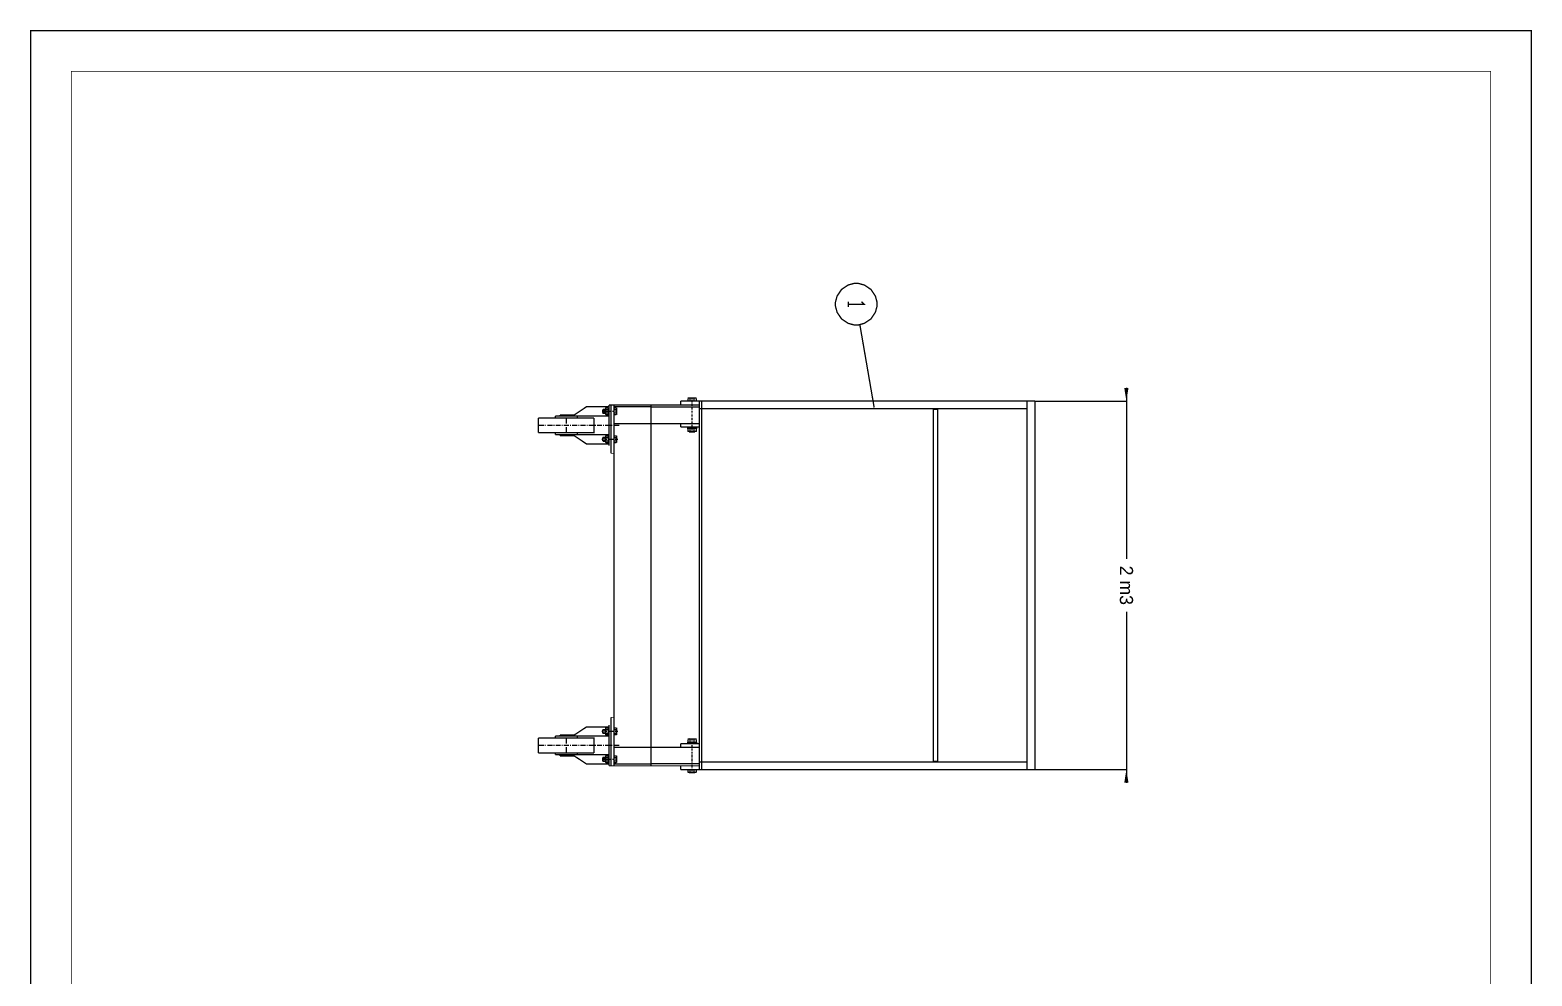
# Model space of a CAD drawing. Extents: x 0.2 to 11.6, y 0 to 16.4.
# Drawn here: x 0.18 to 11.56, y 9.24 to 16.4 of the extents above; entities that cross this region are included whole.
import ezdxf

# ---------------------------------------------------------------- set-up
doc = ezdxf.new("R2010")
doc.units = 0
doc.header["$MEASUREMENT"] = 0
doc.dimstyles.get("Standard").update_dxf_attribs({"dimtxt": 0.1, "dimasz": 0.1, "dimexe": 1.25, "dimexo": 0.625, "dimtad": 1, "dimtih": 1, "dimtxsty": 'Standard', "dimcen": 2.5, "dimazin": 3, "dimtfac": 1, "dimtmove": 0, "dimatfit": 3})

# ---------------------------------------------------------------- blocks, each defined once
blk = doc.blocks.new('_CLOSEDFILLED')
at = {"color": 0, "linetype": 'BYBLOCK'}
blk.add_solid([(-1, 0.16), (0, 0), (-1, -0.16)], dxfattribs=at)
blk = doc.blocks.new('*D4')
for p, q in [((8.484, 13.695), (8.484, 12.4)), ((7.792, 13.595), (8.484, 13.595)), ((8.484, 12), (8.484, 10.705)), ((7.732, 10.805), (8.484, 10.805))]:
    blk.add_line(p, q)
at = {"layer": 'Defpoints'}
for p in [(7.792, 13.595), (8.484, 13.595), (7.732, 10.805)]:
    blk.add_point(p, dxfattribs=at)
at = {"xscale": 0.1, "yscale": 0.1}
for p, rotation in [((8.484, 13.595), 270), ((8.484, 10.805), 90)]:
    blk.add_blockref('_CLOSEDFILLED', p, dxfattribs=dict(at, rotation=rotation))
at = {"insert": (8.484, 12.2), "char_height": 0.1, "attachment_point": 5, "rotation": 270}
blk.add_mtext('2 m3', dxfattribs=at)

msp = doc.modelspace()

# ---------------------------------------------------------------- linework, layer by layer
at = {"color": 0}
for points, const_width in [([(11.5517, 0.04834), (11.5517, 16.4), (0.183322, 16.4), (0.183322, 0.04834), (11.5517, 0.04834)], 0.01), ([(0.491644, 16.0917), (11.2433, 16.0917), (11.2433, 2.70665), (0.491644, 2.70665), (0.491644, 16.0917)], 0.005), ([(6.4375, 14.1717), (6.45285, 14.1717), (6.49881, 14.184), (6.54889, 14.2178), (6.58263, 14.2679), (6.595, 14.3139), (6.595, 14.3292), (6.595, 14.3444), (6.58263, 14.3904), (6.54889, 14.4406), (6.49881, 14.4743), (6.45285, 14.4867), (6.4375, 14.4867), (6.42219, 14.4867), (6.37625, 14.4743), (6.32617, 14.4406), (6.29243, 14.3904), (6.28, 14.3444), (6.28, 14.3292), (6.28, 14.3139), (6.29243, 14.2679), (6.32617, 14.2178), (6.37625, 14.184), (6.42219, 14.1717), (6.4375, 14.1717)], 0.01)]:
    msp.add_lwpolyline(points, close=True, dxfattribs=dict(at, const_width=const_width))
at = {"color": 6}
for points, const_width in [([(6.47667, 14.3483), (6.49669, 14.3283), (6.37831, 14.3283)], 0.01), ([(6.37831, 14.3483), (6.37831, 14.3083)], 0.01), ([(4.565, 13.5533), (4.39501, 13.5533), (4.28836, 13.4817)], 0.01), ([(4.565, 13.5667), (4.565, 13.2567)], 0.01), ([(4.565, 13.5667), (4.565, 13.2567)], 0.01), ([(4.60167, 13.5667), (4.565, 13.5667)], 0.01), ([(4.58003, 13.5667), (4.58003, 13.2)], 0.01), ([(4.60167, 13.5667), (4.60167, 13.2)], 0.01), ([(5.25, 13.595), (5.10835, 13.595)], 0.01), ([(5.25, 13.595), (5.25, 13.5667), (5.10835, 13.5667)], 0.01), ([(5.10835, 13.595), (5.10835, 13.5667)], 0.01), ([(7.79167, 13.595), (5.25, 13.595)], 0.01), ([(5.25, 10.805), (5.25, 13.595)], 0.01), ([(7.73167, 13.5384), (5.25, 13.5384)], 0.01), ([(5.26665, 10.805), (5.26665, 13.595)], 0.01), ([(6.05664, 13.595), (5.75999, 13.595)], 0.01), ([(7.73167, 10.805), (7.73167, 13.595)], 0.01), ([(7.79167, 10.805), (7.79167, 13.595)], 0.01), ([(4.45167, 13.4683), (4.03, 13.4683)], 0.01), ([(4.45167, 13.4683), (4.45167, 13.355), (4.03, 13.355)], 0.01), ([(4.03, 13.355), (4.03, 13.4683)], 0.01), ([(4.565, 13.4817), (4.15668, 13.4817)], 0.01), ([(4.15668, 13.4683), (4.15668, 13.4817)], 0.01), ([(4.19336, 13.4817), (4.19336, 13.49)], 0.01), ([(4.30165, 13.49), (4.19336, 13.49)], 0.01), ([(4.32497, 13.4683), (4.32497, 13.4817)], 0.01), ([(5.25, 13.425), (5.10835, 13.425)], 0.01), ([(5.10835, 13.425), (5.10835, 13.3983)], 0.01), ([(5.17665, 13.425), (5.17665, 13.43)], 0.01), ([(5.21001, 13.425), (5.21001, 13.43)], 0.01), ([(5.25, 13.425), (5.25, 13.3983)], 0.01), ([(7.02165, 10.8666), (7.02165, 13.5333)], 0.01), ([(7.05501, 13.5333), (7.02165, 13.5333)], 0.01), ([(7.05501, 10.8666), (7.05501, 13.5333)], 0.01), ([(4.15668, 13.355), (4.15668, 13.3417)], 0.01), ([(4.565, 13.3417), (4.15668, 13.3417)], 0.01), ([(4.19336, 13.3417), (4.19336, 13.3333)], 0.01), ([(4.30165, 13.3333), (4.19336, 13.3333)], 0.01), ([(4.565, 13.27), (4.39501, 13.27), (4.28836, 13.3417)], 0.01), ([(4.32497, 13.355), (4.32497, 13.3417)], 0.01), ([(5.25, 13.3983), (5.10835, 13.3983)], 0.01), ([(5.17665, 13.36), (5.17333, 13.36)], 0.01), ([(4.60167, 13.2), (4.58003, 13.2)], 0.005), ([(4.58003, 10.8333), (4.58003, 11.2)], 0.01), ([(4.60167, 11.2), (4.58003, 11.2)], 0.005), ([(4.60167, 10.8333), (4.60167, 11.2)], 0.01), ([(4.45167, 10.9316), (4.45167, 11.045), (4.03, 11.045)], 0.01), ([(4.03, 11.045), (4.03, 10.9316)], 0.01), ([(4.565, 11.0583), (4.15668, 11.0583)], 0.01), ([(4.15668, 11.045), (4.15668, 11.0583)], 0.01), ([(4.30165, 11.0667), (4.19336, 11.0667)], 0.01), ([(4.19336, 11.0583), (4.19336, 11.0667)], 0.01), ([(4.565, 11.1283), (4.39501, 11.1283), (4.28836, 11.0583)], 0.01), ([(4.32497, 11.045), (4.32497, 11.0583)], 0.01), ([(4.565, 10.8333), (4.565, 11.1433)], 0.01), ([(4.565, 10.8333), (4.565, 11.1433)], 0.01), ([(5.17665, 11.04), (5.17333, 11.04)], 0.01), ([(4.45167, 10.9316), (4.03, 10.9316)], 0.01), ([(4.15668, 10.9316), (4.15668, 10.9167)], 0.01), ([(4.32497, 10.9316), (4.32497, 10.9167)], 0.01), ([(5.25, 11.0017), (5.10835, 11.0017)], 0.01), ([(5.10835, 10.9733), (5.10835, 11.0017)], 0.01), ([(5.25, 10.9733), (5.10835, 10.9733)], 0.01), ([(5.17665, 10.9733), (5.17665, 10.97)], 0.01), ([(5.21001, 10.9733), (5.21001, 10.97)], 0.01), ([(5.25, 10.9733), (5.25, 11.0017)], 0.01), ([(4.565, 10.9167), (4.15668, 10.9167)], 0.01), ([(4.19336, 10.9167), (4.19336, 10.9083)], 0.01), ([(4.30165, 10.9083), (4.19336, 10.9083)], 0.01), ([(4.565, 10.8467), (4.39501, 10.8467), (4.28836, 10.9167)], 0.01), ([(4.60167, 10.8333), (4.565, 10.8333)], 0.01), ([(5.25, 10.805), (5.25, 10.8333), (5.10835, 10.8333)], 0.01), ([(5.10835, 10.805), (5.10835, 10.8333)], 0.01), ([(5.25, 10.805), (5.10835, 10.805)], 0.01), ([(7.73167, 10.8617), (5.25, 10.8617)], 0.01), ([(7.79167, 10.805), (5.25, 10.805)], 0.01), ([(7.05501, 10.8666), (7.02165, 10.8666)], 0.01)]:
    msp.add_lwpolyline(points, dxfattribs=dict(at, const_width=const_width))
at = {"color": 0, "const_width": 0.01}
for points in [[(6.465, 14.1733), (6.57335, 13.5467)], [(4.53668, 13.4983), (4.53668, 13.5367)], [(4.53907, 13.5443), (4.53831, 13.5433), (4.53831, 13.5317), (4.53907, 13.5307)], [(4.53836, 13.5433), (4.55664, 13.5433)], [(4.55931, 13.5307), (4.56011, 13.5317), (4.56011, 13.5433), (4.55931, 13.5443)], [(4.565, 13.4883), (4.56, 13.4883), (4.56, 13.5467)], [(4.56, 13.5467), (4.565, 13.5467)], [(4.56, 13.4983), (4.56, 13.5367)], [(4.88336, 13.5667), (4.60167, 13.5667), (4.60167, 10.8333), (4.88336, 10.8333), (4.88336, 13.5667), (4.88336, 13.425), (5.25, 13.425)], [(4.60167, 13.5667), (4.88336, 13.5667), (4.88336, 13.425)], [(4.88336, 13.5533), (4.60167, 13.5533)], [(4.60167, 13.5433), (4.62001, 13.5433)], [(4.62099, 13.5307), (4.62181, 13.5317), (4.62181, 13.5433), (4.62099, 13.5443)], [(4.62169, 13.4983), (4.62169, 13.5367)], [(4.88336, 13.5667), (5.25, 13.5667), (5.25, 13.425), (4.88336, 13.425)], [(4.88336, 13.55), (5.25, 13.55)], [(5.17888, 13.6171), (5.17774, 13.6181), (5.16401, 13.6181), (5.16282, 13.6171)], [(5.16336, 13.595), (5.16336, 13.615)], [(5.16997, 13.6183), (5.21669, 13.6183)], [(5.17833, 13.595), (5.17833, 13.615)], [(5.20969, 13.6172), (5.20719, 13.6182), (5.18115, 13.6182), (5.17865, 13.6172)], [(5.19336, 13.6183), (5.19336, 13.6133), (5.19336, 13.6117), (5.19336, 13.6083)], [(5.19336, 13.605), (5.19336, 13.6017)], [(5.19336, 13.5983), (5.19336, 13.595), (5.19336, 13.5933), (5.19336, 13.5883), (5.19336, 13.5866), (5.19336, 13.5833)], [(5.19336, 13.58), (5.19336, 13.5767)], [(5.19336, 13.5733), (5.19336, 13.57), (5.19336, 13.5684), (5.19336, 13.5633), (5.19336, 13.5617), (5.19336, 13.5583)], [(5.19336, 13.555), (5.19336, 13.5517)], [(5.19336, 13.5483), (5.19336, 13.545), (5.19336, 13.5433), (5.19336, 13.5384), (5.19336, 13.5367), (5.19336, 13.5333)], [(5.20833, 13.595), (5.20833, 13.615)], [(5.22553, 13.6171), (5.22439, 13.6181), (5.21067, 13.6181), (5.20947, 13.6171)], [(5.22499, 13.595), (5.22499, 13.615)], [(5.25, 13.595), (5.25, 13.425)], [(4.24164, 13.4233), (4.24164, 13.4683)], [(4.51665, 13.5067), (4.51665, 13.5283), (4.52001, 13.5317)], [(4.51665, 13.5283), (4.53668, 13.5283)], [(4.52832, 13.5167), (4.52333, 13.5167), (4.52165, 13.5167), (4.51665, 13.5167)], [(4.51665, 13.5067), (4.52001, 13.5033), (4.53668, 13.5033)], [(4.51665, 13.5067), (4.53668, 13.5067)], [(4.52001, 13.5317), (4.53668, 13.5317)], [(4.52001, 13.5033), (4.52001, 13.5317)], [(4.53331, 13.5167), (4.53, 13.5167)], [(4.53999, 13.5167), (4.53668, 13.5167)], [(4.53907, 13.5059), (4.53831, 13.5049), (4.53831, 13.4934), (4.53907, 13.4924)], [(4.53836, 13.53), (4.55664, 13.53)], [(4.53836, 13.505), (4.55664, 13.505)], [(4.53836, 13.4916), (4.55664, 13.4916)], [(4.54058, 13.5303), (4.53988, 13.5282), (4.53988, 13.5068), (4.54058, 13.5047)], [(4.55832, 13.5167), (4.55501, 13.5167), (4.55333, 13.5167), (4.54833, 13.5167), (4.54665, 13.5167), (4.54167, 13.5167)], [(4.55778, 13.5047), (4.55854, 13.5068), (4.55854, 13.5282), (4.55778, 13.5303)], [(4.55931, 13.4924), (4.56011, 13.4934), (4.56011, 13.5049), (4.55931, 13.5059)], [(4.565, 13.5167), (4.56168, 13.5167)], [(4.58333, 13.5167), (4.58003, 13.5167), (4.57835, 13.5167), (4.57335, 13.5167), (4.57167, 13.5167), (4.56668, 13.5167)], [(4.59, 13.5167), (4.58664, 13.5167)], [(4.60835, 13.5167), (4.60499, 13.5167), (4.60335, 13.5167), (4.59831, 13.5167), (4.59668, 13.5167), (4.59332, 13.5167)], [(4.60167, 13.53), (4.62001, 13.53)], [(4.60167, 13.505), (4.62001, 13.505)], [(4.60167, 13.4916), (4.62001, 13.4916)], [(4.88336, 13.425), (4.60167, 13.425)], [(4.61501, 13.5167), (4.61165, 13.5167)], [(4.62169, 13.5167), (4.61833, 13.5167)], [(4.61942, 13.5047), (4.62017, 13.5068), (4.62017, 13.5282), (4.61942, 13.5303)], [(4.62099, 13.4924), (4.62181, 13.4934), (4.62181, 13.5049), (4.62099, 13.5059)], [(5.19336, 13.53), (5.19336, 13.5267)], [(5.19336, 13.5233), (5.19336, 13.52), (5.19336, 13.5183), (5.19336, 13.5133), (5.19336, 13.5117), (5.19336, 13.5067)], [(5.19336, 13.505), (5.19336, 13.5017)], [(5.19336, 13.4983), (5.19336, 13.495)], [(5.19336, 13.4933), (5.19336, 13.4883), (5.19336, 13.4867), (5.19336, 13.4817), (5.19336, 13.48), (5.19336, 13.4767)], [(5.19336, 13.4733), (5.19336, 13.47)], [(5.19336, 13.4683), (5.19336, 13.4633), (5.19336, 13.4616), (5.19336, 13.4567), (5.19336, 13.455), (5.19336, 13.4517)], [(5.19336, 13.4483), (5.19336, 13.445)], [(5.19336, 13.4417), (5.19336, 13.4383), (5.19336, 13.4367), (5.19336, 13.4316), (5.19336, 13.43), (5.19336, 13.4267)], [(5.19336, 13.4233), (5.19336, 13.42)], [(4.07335, 13.4117), (4.03, 13.4117)], [(4.08832, 13.4117), (4.08165, 13.4117)], [(4.13667, 13.4117), (4.09668, 13.4117)], [(4.15169, 13.4117), (4.14333, 13.4117)], [(4.19835, 13.4117), (4.16, 13.4117)], [(4.21332, 13.4117), (4.20665, 13.4117)], [(4.26167, 13.4117), (4.22168, 13.4117)], [(4.24164, 13.4083), (4.24164, 13.415)], [(4.24164, 13.355), (4.24164, 13.4)], [(4.27669, 13.4117), (4.26833, 13.4117)], [(4.32335, 13.4117), (4.285, 13.4117)], [(4.34, 13.4117), (4.33165, 13.4117)], [(4.38667, 13.4117), (4.34668, 13.4117)], [(4.40169, 13.4117), (4.39501, 13.4117)], [(4.44835, 13.4117), (4.41, 13.4117)], [(4.465, 13.4117), (4.45665, 13.4117)], [(4.51167, 13.4117), (4.47331, 13.4117)], [(4.51665, 13.3167), (4.52001, 13.32), (4.53668, 13.32)], [(4.51665, 13.3167), (4.51665, 13.295), (4.52001, 13.2917)], [(4.51665, 13.3167), (4.53668, 13.3167)], [(4.52669, 13.4117), (4.52001, 13.4117)], [(4.52001, 13.32), (4.52001, 13.2917)], [(4.57497, 13.4117), (4.535, 13.4117)], [(4.53668, 13.325), (4.53668, 13.2867)], [(4.53907, 13.3326), (4.53831, 13.3316), (4.53831, 13.3201), (4.53907, 13.3191)], [(4.53836, 13.3317), (4.55664, 13.3317)], [(4.53836, 13.3184), (4.55664, 13.3184)], [(4.54058, 13.3203), (4.53988, 13.3182), (4.53988, 13.2968), (4.54058, 13.2948)], [(4.55778, 13.2948), (4.55854, 13.2968), (4.55854, 13.3182), (4.55778, 13.3203)], [(4.55931, 13.3191), (4.56011, 13.3201), (4.56011, 13.3316), (4.55931, 13.3326)], [(4.565, 13.335), (4.56, 13.335), (4.56, 13.2767), (4.565, 13.2767)], [(4.56, 13.325), (4.56, 13.2867)], [(4.59, 13.4117), (4.58165, 13.4117)], [(4.64165, 13.4117), (4.59831, 13.4117)], [(4.60167, 13.3317), (4.62001, 13.3317)], [(4.60167, 13.3184), (4.62001, 13.3184)], [(4.61942, 13.2948), (4.62017, 13.2968), (4.62017, 13.3182), (4.61942, 13.3203)], [(4.62099, 13.3191), (4.62181, 13.3201), (4.62181, 13.3316), (4.62099, 13.3326)], [(4.62169, 13.325), (4.62169, 13.2867)], [(5.16, 13.3983), (5.16, 13.39), (5.22835, 13.39), (5.22835, 13.3983)], [(5.17888, 13.3888), (5.17774, 13.3898), (5.16401, 13.3898), (5.16282, 13.3888)], [(5.16282, 13.3663), (5.16401, 13.3653), (5.17774, 13.3653), (5.17888, 13.3663)], [(5.16336, 13.365), (5.16336, 13.3883)], [(5.21669, 13.39), (5.16997, 13.39)], [(5.21669, 13.3617), (5.16997, 13.3617)], [(5.17665, 13.36), (5.17665, 13.3617)], [(5.17833, 13.365), (5.17833, 13.3883)], [(5.20969, 13.3888), (5.20719, 13.3898), (5.18115, 13.3898), (5.17865, 13.3888)], [(5.17865, 13.3662), (5.18115, 13.3652), (5.20719, 13.3652), (5.20969, 13.3662)], [(5.18001, 13.36), (5.18001, 13.3617)], [(5.19336, 13.4167), (5.19336, 13.4134), (5.19336, 13.4117), (5.19336, 13.4067), (5.19336, 13.405), (5.19336, 13.4017)], [(5.19336, 13.3983), (5.19336, 13.395)], [(5.19336, 13.3917), (5.19336, 13.3883), (5.19336, 13.3867), (5.19336, 13.3817), (5.19336, 13.38), (5.19336, 13.3767)], [(5.19336, 13.3733), (5.19336, 13.37)], [(5.19336, 13.3666), (5.19336, 13.3617)], [(5.20665, 13.36), (5.20665, 13.3617)], [(5.20833, 13.365), (5.20833, 13.3883)], [(5.22553, 13.3888), (5.22439, 13.3898), (5.21067, 13.3898), (5.20947, 13.3888)], [(5.20947, 13.3663), (5.21067, 13.3653), (5.22439, 13.3653), (5.22553, 13.3663)], [(5.21001, 13.36), (5.21001, 13.3617)], [(5.22499, 13.365), (5.22499, 13.3883)], [(4.52501, 13.3066), (4.52165, 13.3066), (4.52001, 13.3066), (4.51497, 13.3066), (4.51335, 13.3066), (4.50836, 13.3066)], [(4.51665, 13.295), (4.53668, 13.295)], [(4.52001, 13.2917), (4.53668, 13.2917)], [(4.53168, 13.3066), (4.52832, 13.3066)], [(4.55003, 13.3066), (4.54665, 13.3066), (4.54497, 13.3066), (4.53999, 13.3066), (4.53836, 13.3066), (4.535, 13.3066)], [(4.53907, 13.2943), (4.53831, 13.2933), (4.53831, 13.2817), (4.53907, 13.2807)], [(4.53836, 13.2933), (4.55664, 13.2933)], [(4.53836, 13.28), (4.55664, 13.28)], [(4.55664, 13.3066), (4.55333, 13.3066)], [(4.55931, 13.2807), (4.56011, 13.2817), (4.56011, 13.2933), (4.55931, 13.2943)], [(4.57497, 13.3066), (4.57167, 13.3066), (4.56999, 13.3066), (4.565, 13.3066), (4.56332, 13.3066), (4.56, 13.3066)], [(4.58165, 13.3066), (4.57835, 13.3066)], [(4.60167, 13.3066), (4.59668, 13.3066), (4.595, 13.3066), (4.59, 13.3066), (4.58832, 13.3066), (4.58501, 13.3066)], [(4.60167, 13.2933), (4.62001, 13.2933)], [(4.60167, 13.28), (4.62001, 13.28)], [(4.60667, 13.3066), (4.60335, 13.3066)], [(4.62668, 13.3066), (4.62169, 13.3066), (4.62001, 13.3066), (4.61501, 13.3066), (4.61333, 13.3066), (4.61003, 13.3066)], [(4.62099, 13.2807), (4.62181, 13.2817), (4.62181, 13.2933), (4.62099, 13.2943)], [(4.63336, 13.3066), (4.62831, 13.3066)], [(4.24164, 11.045), (4.24164, 11)], [(4.52501, 11.0933), (4.52165, 11.0933), (4.52001, 11.0933), (4.51497, 11.0933), (4.51335, 11.0933), (4.50836, 11.0933)], [(4.51665, 11.0817), (4.51665, 11.105), (4.52001, 11.1083)], [(4.51665, 11.105), (4.53668, 11.105)], [(4.51665, 11.0817), (4.52001, 11.08), (4.53668, 11.08)], [(4.51665, 11.0817), (4.53668, 11.0817)], [(4.52001, 11.1083), (4.53668, 11.1083)], [(4.52001, 11.08), (4.52001, 11.1083)], [(4.53168, 11.0933), (4.52832, 11.0933)], [(4.55003, 11.0933), (4.54665, 11.0933), (4.54497, 11.0933), (4.53999, 11.0933), (4.53836, 11.0933), (4.535, 11.0933)], [(4.53668, 11.0733), (4.53668, 11.1133)], [(4.53907, 11.1209), (4.53831, 11.12), (4.53831, 11.1085), (4.53907, 11.1074)], [(4.53907, 11.0809), (4.53831, 11.08), (4.53831, 11.0684), (4.53907, 11.0674)], [(4.53836, 11.12), (4.55664, 11.12)], [(4.53836, 11.1067), (4.55664, 11.1067)], [(4.53836, 11.08), (4.55664, 11.08)], [(4.53836, 11.0684), (4.55664, 11.0684)], [(4.54058, 11.1069), (4.53988, 11.1049), (4.53988, 11.0834), (4.54058, 11.0814)], [(4.55664, 11.0933), (4.55333, 11.0933)], [(4.55778, 11.0814), (4.55854, 11.0834), (4.55854, 11.1049), (4.55778, 11.1069)], [(4.55931, 11.1074), (4.56011, 11.1084), (4.56011, 11.12), (4.55931, 11.1209)], [(4.55931, 11.0674), (4.56011, 11.0684), (4.56011, 11.08), (4.55931, 11.0809)], [(4.565, 11.0633), (4.56, 11.0633), (4.56, 11.1233), (4.565, 11.1233)], [(4.56, 11.0733), (4.56, 11.1133)], [(4.57497, 11.0933), (4.57167, 11.0933), (4.56999, 11.0933), (4.565, 11.0933), (4.56332, 11.0933), (4.56, 11.0933)], [(4.58165, 11.0933), (4.57835, 11.0933)], [(4.60167, 11.0933), (4.59668, 11.0933), (4.595, 11.0933), (4.59, 11.0933), (4.58832, 11.0933), (4.58501, 11.0933)], [(4.60167, 11.12), (4.62001, 11.12)], [(4.60167, 11.1067), (4.62001, 11.1067)], [(4.60167, 11.08), (4.62001, 11.08)], [(4.60167, 11.0684), (4.62001, 11.0684)], [(4.60667, 11.0933), (4.60335, 11.0933)], [(4.62668, 11.0933), (4.62169, 11.0933), (4.62001, 11.0933), (4.61501, 11.0933), (4.61333, 11.0933), (4.61003, 11.0933)], [(4.61942, 11.0814), (4.62017, 11.0834), (4.62017, 11.1049), (4.61942, 11.1069)], [(4.62099, 11.1074), (4.62181, 11.1084), (4.62181, 11.12), (4.62099, 11.1209)], [(4.62099, 11.0674), (4.62181, 11.0684), (4.62181, 11.08), (4.62099, 11.0809)], [(4.62169, 11.0733), (4.62169, 11.1133)], [(4.63336, 11.0933), (4.62831, 11.0933)], [(5.17888, 11.0354), (5.17774, 11.0364), (5.16401, 11.0364), (5.16282, 11.0354)], [(5.16336, 11.035), (5.16336, 11.0117)], [(5.21669, 11.0367), (5.16997, 11.0367)], [(5.17665, 11.04), (5.17665, 11.0367)], [(5.17833, 11.035), (5.17833, 11.0117)], [(5.20969, 11.0355), (5.20719, 11.0365), (5.18115, 11.0365), (5.17865, 11.0355)], [(5.18001, 11.04), (5.18001, 11.0367)], [(5.19336, 11.0267), (5.19336, 11.03), (5.19336, 11.0317), (5.19336, 11.0367)], [(5.20665, 11.04), (5.20665, 11.0367)], [(5.20833, 11.035), (5.20833, 11.0117)], [(5.22553, 11.0354), (5.22439, 11.0364), (5.21067, 11.0364), (5.20947, 11.0354)], [(5.21001, 11.04), (5.21001, 11.0367)], [(5.22499, 11.035), (5.22499, 11.0117)], [(4.07335, 10.9883), (4.03, 10.9883)], [(4.08832, 10.9883), (4.08165, 10.9883)], [(4.13667, 10.9883), (4.09668, 10.9883)], [(4.15169, 10.9883), (4.14333, 10.9883)], [(4.19835, 10.9883), (4.16, 10.9883)], [(4.21332, 10.9883), (4.20665, 10.9883)], [(4.26167, 10.9883), (4.22168, 10.9883)], [(4.24164, 10.9916), (4.24164, 10.9833)], [(4.24164, 10.9767), (4.24164, 10.9316)], [(4.27669, 10.9883), (4.26833, 10.9883)], [(4.32335, 10.9883), (4.285, 10.9883)], [(4.34, 10.9883), (4.33165, 10.9883)], [(4.38667, 10.9883), (4.34668, 10.9883)], [(4.40169, 10.9883), (4.39501, 10.9883)], [(4.44835, 10.9883), (4.41, 10.9883)], [(4.465, 10.9883), (4.45665, 10.9883)], [(4.51167, 10.9883), (4.47331, 10.9883)], [(4.52669, 10.9883), (4.52001, 10.9883)], [(4.57497, 10.9883), (4.535, 10.9883)], [(4.59, 10.9883), (4.58165, 10.9883)], [(4.64165, 10.9883), (4.59831, 10.9883)], [(4.88336, 10.9733), (4.60167, 10.9733)], [(4.88336, 10.8333), (5.25, 10.8333), (5.25, 10.9733), (4.88336, 10.9733)], [(4.88336, 10.8333), (4.88336, 10.9733), (5.25, 10.9733)], [(5.16, 11.0017), (5.16, 11.0084), (5.22835, 11.0084), (5.22835, 11.0017)], [(5.16282, 11.0129), (5.16401, 11.0119), (5.17774, 11.0119), (5.17888, 11.0129)], [(5.21669, 11.0084), (5.16997, 11.0084)], [(5.17865, 11.0128), (5.18115, 11.0119), (5.20719, 11.0119), (5.20969, 11.0128)], [(5.19336, 11.02), (5.19336, 11.0233)], [(5.19336, 11.0017), (5.19336, 11.005), (5.19336, 11.0067), (5.19336, 11.0117), (5.19336, 11.0133), (5.19336, 11.0167)], [(5.19336, 10.995), (5.19336, 10.9983)], [(5.19336, 10.9767), (5.19336, 10.98), (5.19336, 10.9817), (5.19336, 10.9867), (5.19336, 10.9883), (5.19336, 10.9916)], [(5.19336, 10.97), (5.19336, 10.9733)], [(5.19336, 10.95), (5.19336, 10.955), (5.19336, 10.9567), (5.19336, 10.9616), (5.19336, 10.9633), (5.19336, 10.9667)], [(5.19336, 10.945), (5.19336, 10.9483)], [(5.19336, 10.925), (5.19336, 10.93), (5.19336, 10.9316), (5.19336, 10.9367), (5.19336, 10.9383), (5.19336, 10.9417)], [(5.19336, 10.92), (5.19336, 10.9233)], [(5.20947, 11.0129), (5.21067, 11.0119), (5.22439, 11.0119), (5.22553, 11.0129)], [(5.25, 10.805), (5.25, 10.9733)], [(4.51665, 10.8933), (4.52001, 10.8967), (4.53668, 10.8967)], [(4.51665, 10.8933), (4.51665, 10.87), (4.52001, 10.8683)], [(4.51665, 10.8933), (4.53668, 10.8933)], [(4.52832, 10.8817), (4.52333, 10.8817), (4.52165, 10.8817), (4.51665, 10.8817)], [(4.51665, 10.87), (4.53668, 10.87)], [(4.52001, 10.8967), (4.52001, 10.8683)], [(4.52001, 10.8683), (4.53668, 10.8683)], [(4.53331, 10.8817), (4.53, 10.8817)], [(4.53668, 10.9017), (4.53668, 10.8633)], [(4.53999, 10.8817), (4.53668, 10.8817)], [(4.53907, 10.9093), (4.53831, 10.9083), (4.53831, 10.8967), (4.53907, 10.8957)], [(4.53907, 10.8709), (4.53831, 10.87), (4.53831, 10.8584), (4.53907, 10.8574)], [(4.53836, 10.9083), (4.55664, 10.9083)], [(4.53836, 10.895), (4.55664, 10.895)], [(4.53836, 10.87), (4.55664, 10.87)], [(4.53836, 10.8567), (4.55664, 10.8567)], [(4.54058, 10.8952), (4.53988, 10.8932), (4.53988, 10.8718), (4.54058, 10.8697)], [(4.55832, 10.8817), (4.55501, 10.8817), (4.55333, 10.8817), (4.54833, 10.8817), (4.54665, 10.8817), (4.54167, 10.8817)], [(4.55778, 10.8697), (4.55854, 10.8718), (4.55854, 10.8932), (4.55778, 10.8952)], [(4.55931, 10.8957), (4.56011, 10.8967), (4.56011, 10.9083), (4.55931, 10.9093)], [(4.55931, 10.8574), (4.56011, 10.8584), (4.56011, 10.87), (4.55931, 10.8709)], [(4.565, 10.9117), (4.56, 10.9117), (4.56, 10.8533)], [(4.56, 10.9017), (4.56, 10.8633)], [(4.56, 10.8533), (4.565, 10.8533)], [(4.565, 10.8817), (4.56168, 10.8817)], [(4.58333, 10.8817), (4.58003, 10.8817), (4.57835, 10.8817), (4.57335, 10.8817), (4.57167, 10.8817), (4.56668, 10.8817)], [(4.59, 10.8817), (4.58664, 10.8817)], [(4.60835, 10.8817), (4.60499, 10.8817), (4.60335, 10.8817), (4.59831, 10.8817), (4.59668, 10.8817), (4.59332, 10.8817)], [(4.60167, 10.9083), (4.62001, 10.9083)], [(4.60167, 10.895), (4.62001, 10.895)], [(4.60167, 10.87), (4.62001, 10.87)], [(4.60167, 10.8567), (4.62001, 10.8567)], [(4.88336, 10.8467), (4.60167, 10.8467)], [(4.61501, 10.8817), (4.61165, 10.8817)], [(4.62169, 10.8817), (4.61833, 10.8817)], [(4.61942, 10.8697), (4.62017, 10.8718), (4.62017, 10.8932), (4.61942, 10.8952)], [(4.62099, 10.8957), (4.62181, 10.8967), (4.62181, 10.9083), (4.62099, 10.9093)], [(4.62099, 10.8574), (4.62181, 10.8584), (4.62181, 10.87), (4.62099, 10.8709)], [(4.62169, 10.9017), (4.62169, 10.8633)], [(4.88336, 10.85), (5.25, 10.85)], [(5.16336, 10.805), (5.16336, 10.7833)], [(5.17833, 10.805), (5.17833, 10.7833)], [(5.19336, 10.9134), (5.19336, 10.9167)], [(5.19336, 10.895), (5.19336, 10.8983), (5.19336, 10.9), (5.19336, 10.905), (5.19336, 10.9067), (5.19336, 10.9117)], [(5.19336, 10.8883), (5.19336, 10.8917)], [(5.19336, 10.87), (5.19336, 10.8733), (5.19336, 10.875), (5.19336, 10.88), (5.19336, 10.8817), (5.19336, 10.885)], [(5.19336, 10.8633), (5.19336, 10.8666)], [(5.19336, 10.845), (5.19336, 10.8483), (5.19336, 10.85), (5.19336, 10.855), (5.19336, 10.8567), (5.19336, 10.86)], [(5.19336, 10.8383), (5.19336, 10.8417)], [(5.19336, 10.82), (5.19336, 10.8233), (5.19336, 10.825), (5.19336, 10.83), (5.19336, 10.8317), (5.19336, 10.835)], [(5.19336, 10.8133), (5.19336, 10.8167)], [(5.19336, 10.795), (5.19336, 10.7983), (5.19336, 10.8), (5.19336, 10.805), (5.19336, 10.8066), (5.19336, 10.81)], [(5.20833, 10.805), (5.20833, 10.7833)], [(5.22499, 10.805), (5.22499, 10.7833)], [(5.16282, 10.7846), (5.16401, 10.7836), (5.17774, 10.7836), (5.17888, 10.7846)], [(5.16997, 10.7817), (5.21669, 10.7817)], [(5.17865, 10.7845), (5.18115, 10.7836), (5.20719, 10.7836), (5.20969, 10.7845)], [(5.19336, 10.7884), (5.19336, 10.7917)], [(5.19336, 10.78), (5.19336, 10.785)], [(5.20947, 10.7846), (5.21067, 10.7836), (5.22439, 10.7836), (5.22553, 10.7846)]]:
    msp.add_lwpolyline(points, dxfattribs=at)

# ---------------------------------------------------------------- dimensions: what is measured, and where the dimension line sits
at = {"linetype": 'Continuous'}
dim = msp.add_linear_dim(base=(8.48412, 13.595), p1=(7.79167, 13.595), p2=(7.73167, 10.805), angle=90, text='2 m3', dimstyle='Standard', dxfattribs=at)
dim.commit()
dim.dimension.update_dxf_attribs({"geometry": '*D4', "text_midpoint": (8.48412, 12.2), "text_rotation": 270})

doc.saveas('drawing.dxf')
